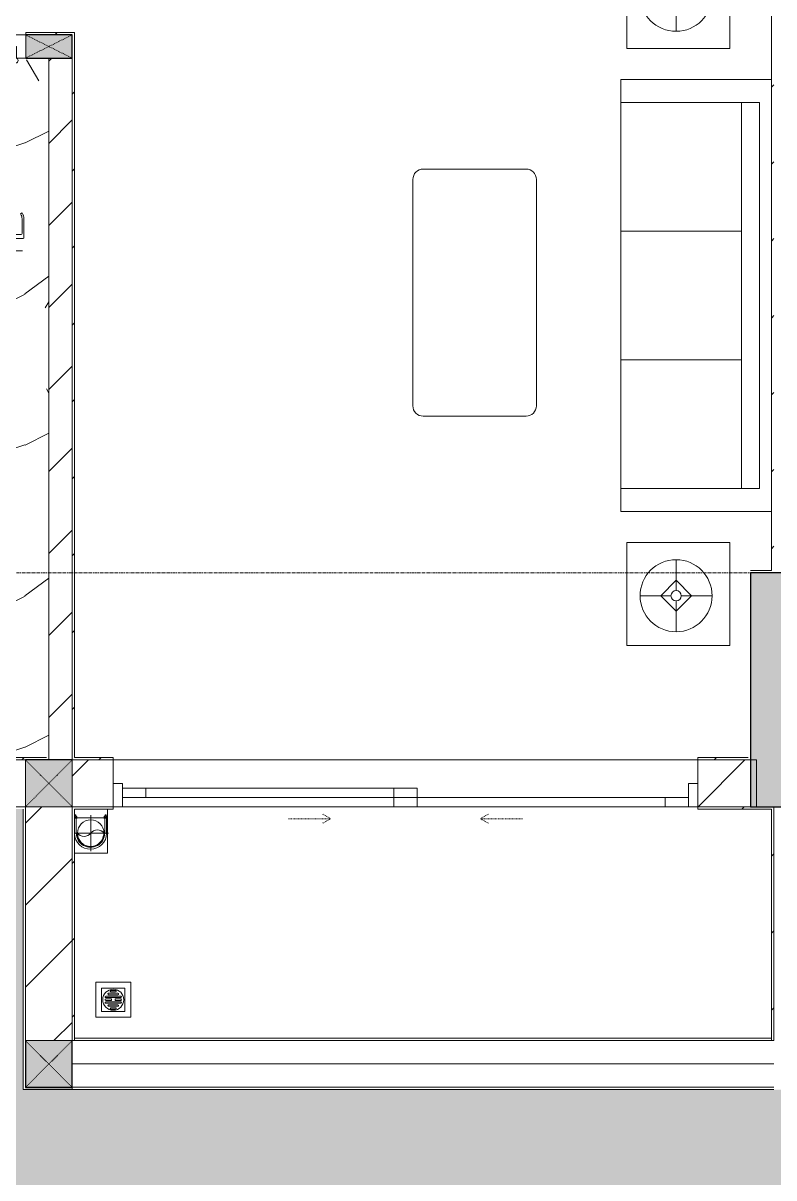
# Model space of a CAD drawing. Header units: millimetres. Extents: x 5121 to 246734, y -48180 to 129206.
# Drawn here: x 65843 to 69053, y 22950 to 27887 of the extents above; entities that cross this region are included whole.
import ezdxf

# ---------------------------------------------------------------- set-up
doc = ezdxf.new("R2010")
doc.units = ezdxf.units.MM
for name, pattern in [('Dash', [6, 3, -3]), ('Grid Line', [22.225, 12.7, -3.175, 3.175, -3.175]), ('IMPORT-CENTER _3_', [10.16, 6.35, -1.27, 1.27, -1.27])]:
    doc.linetypes.add(name, pattern=pattern)
for name, color, linetype, lineweight in [('0-1', 7, 'Continuous', 5), ('A-DETL-GENF-1', 50, 'Continuous', 9), ('A-DOOR', 31, 'Continuous', 9), ('A-DOOR-1', 253, 'Continuous', 9), ('A-DOOR-2', 50, 'Continuous', 9), ('A-DOOR-FRAM', 31, 'Continuous', 9), ('A-DOOR-HDLN', 31, 'Dash', 9), ('A-FLOR-1', 50, 'Continuous', 9), ('A-FLOR-PATT', 8, 'Continuous', 9), ('A-FLOR-PATT-1', 9, 'Continuous', 9), ('A-WALL', 113, 'Continuous', 9), ('A-WALL-1', 250, 'Continuous', 18), ('A-WALL-FNSH-1', 50, 'Continuous', 9), ('A-WALL-PATT-1', 9, 'Continuous', 9), ('A-WALL-PATT-2', 50, 'Continuous', 9), ('A-WALL-PATT-3', 111, 'Continuous', 9), ('G-IMPT', 8, 'Continuous', 9), ('G-IMPT-2', 8, 'IMPORT-CENTER _3_', 9), ('I-FURN', 30, 'Continuous', 9), ('I-FURN-1', 253, 'Continuous', 9), ('I-WALL-1', 50, 'Continuous', 9), ('M-EQPM', 50, 'Continuous', 9), ('S-COLS', 52, 'Continuous', 9), ('S-COLS-1', 7, 'Continuous', 5), ('S-COLS-2', 10, 'Continuous', 25), ('S-COLS-3', 50, 'Continuous', 9), ('S-COLS-4', 253, 'Continuous', 9), ('S-COLS-5', 52, 'Continuous', 25), ('S-COLS-6', 52, 'Dash', 9), ('S-COLS-HDLN', 52, 'Dash', 9), ('S-COLS-HDLN-1', 50, 'Dash', 9), ('S-GRID-1', 1, 'Grid Line', 9)]:
    doc.layers.add(name, color=color, linetype=linetype, lineweight=lineweight)
pattern_1 = [(45, (0, 0), (-175.3625, 175.3625), [])]
pattern_2 = [(45, (0, 0), (-164.4023, 164.4023), [])]

# ---------------------------------------------------------------- blocks, each defined once
blk = doc.blocks.new('NCV_TKTC_KET CAU_rvt-1-TKCS_MB TỔNG THỂ TẦNG 1')
at = {"layer": 'S-COLS-1'}
blk.add_hatch(color=256, dxfattribs=at).paths.add_polyline_path([(69352.6, 24536.9), (69352.6, 25536.9), (68952.6, 25536.9), (68952.6, 24536.9), (69325.7, 24536.9)])
at = {"layer": 'S-COLS-2'}
for p, q in [((69352.6, 25536.9), (68952.6, 25536.9)), ((68952.6, 25536.9), (68952.6, 24536.9)), ((68952.6, 24536.9), (69352.6, 24536.9))]:
    blk.add_line(p, q, dxfattribs=at)
blk = doc.blocks.new('DOOR_CW_01 CANH MO-PANEL KINH - DIW_01-900x2200-CỬA GỖ VÂN LAMINATE-553393-TKCS_MB TỔNG THỂ TẦNG 1')
at = {"layer": 'A-DETL-GENF-1'}
for p, q in [((-397, 872), (-357, 872)), ((-397, 752), (-397, 872)), ((-357, 872), (-357, 752)), ((-442, 737), (-442, 816.5)), ((-399, 820.5), (-438, 820.5)), ((-434, 799.5), (-434, 737)), ((-399, 803.5), (-430, 803.5)), ((-399, 831.8), (-397, 831.8)), ((-399, 792.2), (-399, 831.8)), ((-397, 792.2), (-399, 792.2)), ((-397, 792.2), (-397, 831.8)), ((-357, 792.2), (-357, 831.8)), ((-355, 831.8), (-357, 831.8)), ((-357, 792.2), (-355, 792.2)), ((-355, 792.2), (-355, 831.8)), ((-355, 820.5), (-316, 820.5)), ((-355, 803.5), (-324, 803.5)), ((-320, 799.5), (-320, 737)), ((-312, 737), (-312, 816.5)), ((-357, 752), (-397, 752)), ((-363, 752), (-391, 752)), ((-391, 752), (-391, 738)), ((-363, 738), (-363, 752)), ((-433.9, 711.2), (-427.3, 715.8)), ((-397, 738), (-391, 738)), ((-397, 738), (-397, 196)), ((-357, 738), (-363, 738)), ((-357, 196), (-357, 738)), ((-320.1, 711.2), (-326.7, 715.8)), ((-397, 196), (-391, 196)), ((-357, 182), (-397, 182)), ((-397, 182), (-397, 62)), ((-391, 196), (-391, 182)), ((-391, 182), (-363, 182)), ((-357, 196), (-363, 196)), ((-363, 182), (-363, 196)), ((-357, 62), (-357, 182)), ((-397, 62), (-357, 62))]:
    blk.add_line(p, q, dxfattribs=at)
blk.add_circle((-407, 60), 10, dxfattribs=at)
for centre, radius, start, end in [((-407, 60), 814, 360, 92), ((-438, 816.5), 4, 90, 180), ((-430, 799.5), 4, 90, 180), ((-324, 799.5), 4, 360, 90), ((-316, 816.5), 4, 0, 90), ((-397, 737), 45, 180, 215), ((-397, 737), 37, 180, 215), ((-357, 737), 37, 325, 0), ((-357, 737), 45, 325, 0)]:
    blk.add_arc(centre, radius, start, end, dxfattribs=at)
at = {"layer": 'A-DOOR-2'}
for p, q in [((-410, 50), (-450, 50)), ((-450, 50), (-450, -50)), ((-410, 0), (-410, 50)), ((-407, 50), (-382, 50)), ((450, 50), (410, 50)), ((410, 50), (410, 0)), ((450, -50), (450, 50)), ((-400, 0), (-410, 0)), ((-400, -50), (-400, 0)), ((410, 0), (400, 0)), ((400, 0), (400, -50)), ((-450, -50), (-400, -50)), ((400, -50), (450, -50))]:
    blk.add_line(p, q, dxfattribs=at)
blk = doc.blocks.new('LOBBY_SOFA_1 - LOBBY_SOFA_1-V11-TKCS_MB TỔNG THỂ TẦNG 1')
at = {"layer": 'I-FURN'}
for p, q in [((-2556, -14.9), (-2556, -660)), ((-708, -660), (-708, -14.9)), ((-2457, -66), (-2457, -660)), ((-807, -66), (-2457, -66)), ((-807, -660), (-807, -66)), ((-807, -143), (-2457, -143)), ((-1907, -143), (-1907, -660)), ((-1357, -143), (-1357, -660)), ((-3128.2, -193.5), (-2688.2, -193.5)), ((-3128.2, -633.5), (-3128.2, -193.5)), ((-2688.2, -193.5), (-2688.2, -633.5)), ((-575.9, -193.5), (-575.9, -633.5)), ((-135.9, -193.5), (-575.9, -193.5)), ((-135.9, -633.5), (-135.9, -193.5)), ((-2915.4, -269), (-2915.4, -401)), ((-348.6, -269), (-348.6, -401)), ((-2915.4, -357), (-2981.4, -423)), ((-2849.4, -423), (-2915.4, -357)), ((-414.6, -423), (-348.6, -357)), ((-348.6, -357), (-282.6, -423)), ((-2937.4, -423), (-3069.4, -423)), ((-2981.4, -423), (-2915.4, -489)), ((-2915.4, -489), (-2849.4, -423)), ((-2893.4, -423), (-2761.4, -423)), ((-370.6, -423), (-502.6, -423)), ((-348.6, -489), (-414.6, -423)), ((-282.6, -423), (-348.6, -489)), ((-326.6, -423), (-194.6, -423)), ((-2915.4, -445), (-2915.4, -577)), ((-348.6, -445), (-348.6, -577)), ((-2688.2, -633.5), (-3128.2, -633.5)), ((-575.9, -633.5), (-135.9, -633.5)), ((-2556, -660), (-708, -660)), ((-1160.3, -1020.5), (-2128.3, -1020.5)), ((-2172.3, -1064.5), (-2172.3, -1504.5)), ((-1116.3, -1504.5), (-1116.3, -1064.5)), ((-2128.3, -1548.5), (-1160.3, -1548.5))]:
    blk.add_line(p, q, dxfattribs=at)
for centre, radius in [((-2915.4, -423), 154), ((-348.6, -423), 154), ((-2915.4, -423), 22), ((-348.6, -423), 22)]:
    blk.add_circle(centre, radius, dxfattribs=at)
for centre, start, end in [((-2128.3, -1064.5), 90, 180), ((-1160.3, -1064.5), 0, 90), ((-2128.3, -1504.5), 180, 270), ((-1160.3, -1504.5), 270, 0)]:
    blk.add_arc(centre, 44, start, end, dxfattribs=at)
at = {"layer": 'I-FURN-1'}
for p, q in [((-2556, -14.9), (-2556, -660)), ((-708, -660), (-708, -14.9)), ((-2688.2, -193.5), (-3128.2, -193.5)), ((-3128.2, -193.5), (-3128.2, -633.5)), ((-2688.2, -633.5), (-2688.2, -193.5)), ((-135.9, -193.5), (-575.9, -193.5)), ((-575.9, -193.5), (-575.9, -633.5)), ((-135.9, -633.5), (-135.9, -193.5)), ((-3128.2, -633.5), (-2688.2, -633.5)), ((-575.9, -633.5), (-135.9, -633.5)), ((-2556, -660), (-708, -660)), ((-1160.3, -1020.5), (-2128.3, -1020.5)), ((-2172.3, -1064.5), (-2172.3, -1504.5)), ((-1116.3, -1504.5), (-1116.3, -1064.5)), ((-2128.3, -1548.5), (-1160.3, -1548.5))]:
    blk.add_line(p, q, dxfattribs=at)
for centre, start, end in [((-2128.3, -1064.5), 90, 180), ((-1160.3, -1064.5), 0, 90), ((-2128.3, -1504.5), 180, 270), ((-1160.3, -1504.5), 270, 0)]:
    blk.add_arc(centre, 44, start, end, dxfattribs=at)
blk = doc.blocks.new('G1_SOF - BO TRU - 100x200-745959-TKCS_MB TỔNG THỂ TẦNG 1')
at = {"layer": 'S-COLS-3'}
blk.add_hatch(color=256, dxfattribs=at).paths.add_polyline_path([(50, -100), (50, 98.4), (-50, 98.4), (-50, -100)])
at = {"layer": 'S-COLS-2'}
for p, q in [((-50, 98.4), (-50, -100)), ((50, -100), (50, 98.4)), ((-50, -100), (50, -100))]:
    blk.add_line(p, q, dxfattribs=at)
at = {"layer": 'S-COLS-HDLN-1'}
for p, q in [((50, 100), (-50, -100)), ((-50, 100), (50, -100))]:
    blk.add_line(p, q, dxfattribs=at)
blk = doc.blocks.new('NCV_TKTC_TANG 1_rvt-1-TKCS_MB TỔNG THỂ TẦNG 1')
at = {"layer": 'A-FLOR-PATT-1'}
h = blk.add_hatch(dxfattribs=at)
h.set_pattern_fill('FP_3', color=256, style=0, pattern_type=2)
h.set_pattern_definition([(0, (0, 0), (2519.68, 629.92), [103.937, -1785.823, 103.937, -1785.823, -10078.72]), (0, (0, 0), (2519.68, 629.92), [-3779.52, 103.937, -3675.583, 103.937, -1785.823, -4409.44]), (0, (0, 0), (2519.68, 629.92), [-9448.8, 103.937, -1155.903, 103.937, -3045.663]), (120, (944.9, 314.96), (-1805.367, 1867.147), [103.937, -1785.823, 103.937, -11864.543]), (120, (944.9, 314.96), (-1805.367, 1867.147), [-1993.697, -1785.823, 103.937, -3675.583, -6299.2]), (120, (944.9, 314.96), (-1805.367, 1867.147), [-7559.04, 103.937, -1785.823, 103.937, -4305.503]), (120, (944.9, 314.96), (-1805.367, 1867.147), [-9552.737, -1155.903, 103.937, -3045.663]), (240, (1259.84, 1574.8), (-714.313, -2497.067), [103.937, -1785.823, 103.937, -11864.543]), (240, (1259.84, 1574.8), (-714.313, -2497.067), [-1993.697, -1785.823, 103.937, -3675.583, -6299.2]), (240, (1259.84, 1574.8), (-714.313, -2497.067), [-7559.04, 103.937, -1785.823, 103.937, -4305.503]), (240, (1259.84, 1574.8), (-714.313, -2497.067), [-9552.737, -1155.903, 103.937, -3045.663])])
h.paths.add_polyline_path([(62952.6, 24746.9), (65952.6, 24746.9), (65952.6, 27736.9), (62952.6, 27736.9), (62952.6, 25268.6)])
h.paths.add_polyline_path([(63774.2, 25652.4), (63774.2, 27152.4), (64494.2, 27152.4), (64494.2, 25652.4), (64386.9, 25652.4)])
h.paths.add_polyline_path([(63319.1, 26146.2), (63296.9, 26158.4), (63293.3, 26171), (63296.4, 26183.7), (63305.4, 26193.2), (63305.4, 26195.8), (63264.3, 26199), (63254.6, 26201.4), (63248.7, 26195.2), (63227.2, 26197.9), (63197.3, 26246.5), (63175.9, 26302), (63165, 26360.5), (63165, 26420), (63175.9, 26478.5), (63197.3, 26534), (63228.5, 26584.6), (63252, 26582.6), (63254.6, 26579.1), (63277.1, 26584.6), (63311.5, 26586), (63298.5, 26594.2), (63293.6, 26605.8), (63295.3, 26619.3), (63303, 26629), (63325.7, 26633.9), (63521, 26631.7), (63535.1, 26617.3), (63534.9, 26602.2), (63530.7, 26593.8), (63518, 26585.5), (63526.3, 26584.6), (63565, 26583), (63576.8, 26578.1), (63594.5, 26560.3), (63601.1, 26536), (63599.4, 26231.9), (63587.9, 26213.5), (63576.8, 26202.4), (63552.5, 26195.8), (63524, 26193.2), (63533, 26184), (63536.3, 26171.5), (63533, 26159.1), (63515, 26147.2), (63325.7, 26147.2)])
h = blk.add_hatch(dxfattribs=at)
h.set_pattern_fill('FP_4', color=256, style=0, pattern_type=2)
h.set_pattern_definition([(216.87, (516.46, 1291.15), (3873.4454, 2582.3069), [645.575, -5810.175]), (206.565, (1291.15, 903.8), (-1291.1515, -1291.149), [1443.55, -1443.55]), (198.435, (1291.15, 258.23), (-2582.2983, -1291.1527), [816.596, -3266.38])])
h.paths.add_polyline_path([(62952.6, 24746.9), (65952.6, 24746.9), (65952.6, 27736.9), (62952.6, 27736.9), (62952.6, 25268.6)])
h.paths.add_polyline_path([(63774.2, 25652.4), (63774.2, 27152.4), (64494.2, 27152.4), (64494.2, 25652.4), (64386.9, 25652.4)])
h.paths.add_polyline_path([(63319.1, 26146.2), (63296.9, 26158.4), (63293.3, 26171), (63296.4, 26183.7), (63305.4, 26193.2), (63305.4, 26195.8), (63264.3, 26199), (63254.6, 26201.4), (63248.7, 26195.2), (63227.2, 26197.9), (63197.3, 26246.5), (63175.9, 26302), (63165, 26360.5), (63165, 26420), (63175.9, 26478.5), (63197.3, 26534), (63228.5, 26584.6), (63252, 26582.6), (63254.6, 26579.1), (63277.1, 26584.6), (63311.5, 26586), (63298.5, 26594.2), (63293.6, 26605.8), (63295.3, 26619.3), (63303, 26629), (63325.7, 26633.9), (63521, 26631.7), (63535.1, 26617.3), (63534.9, 26602.2), (63530.7, 26593.8), (63518, 26585.5), (63526.3, 26584.6), (63565, 26583), (63576.8, 26578.1), (63594.5, 26560.3), (63601.1, 26536), (63599.4, 26231.9), (63587.9, 26213.5), (63576.8, 26202.4), (63552.5, 26195.8), (63524, 26193.2), (63533, 26184), (63536.3, 26171.5), (63533, 26159.1), (63515, 26147.2), (63325.7, 26147.2)])
at = {"layer": 'A-WALL-PATT-1'}
h = blk.add_hatch(dxfattribs=at)
h.set_pattern_fill('FP_2', color=256, style=0, pattern_type=2)
h.set_pattern_definition(pattern_1)
h.paths.add_polyline_path([(66052.6, 24736.9), (66052.6, 27736.9), (65952.6, 27736.9), (65952.6, 24736.9)])
at = {"layer": 'A-WALL-PATT-2'}
h = blk.add_hatch(dxfattribs=at)
h.set_pattern_fill('FP_10', color=256, style=0, pattern_type=2)
h.set_pattern_definition(pattern_2)
h.paths.add_polyline_path([(69052.6, 25546.9), (69052.6, 32236.9), (69042.6, 32236.9), (69043.5, 25546.9)])
h = blk.add_hatch(dxfattribs=at)
h.set_pattern_fill('FP_10', color=256, style=0, pattern_type=2)
h.set_pattern_definition(pattern_2)
h.paths.add_polyline_path([(63984.9, 27836.9), (64954.2, 27836.9), (64954.2, 27846.9), (62762.6, 27846.9), (62762.6, 27836.9)])
h.paths.add_polyline_path([(65942.6, 27836.9), (66062.6, 27836.9), (66062.6, 27846.9), (65854.2, 27846.9), (65854.2, 27836.9)])
h = blk.add_hatch(dxfattribs=at)
h.set_pattern_fill('FP_10', color=256, style=0, pattern_type=2)
h.set_pattern_definition(pattern_2)
h.paths.add_polyline_path([(66062.6, 24736.9), (66062.6, 27836.9), (66052.6, 27836.9), (66052.6, 24736.9)])
h = blk.add_hatch(dxfattribs=at)
h.set_pattern_fill('FP_10', color=256, style=0, pattern_type=2)
h.set_pattern_definition(pattern_2)
h.paths.add_polyline_path([(65621.6, 24736.9), (65952.6, 24736.9), (65952.6, 24746.9), (62362.6, 24746.9), (62362.6, 24736.9), (64852.6, 24736.9)])
h = blk.add_hatch(dxfattribs=at)
h.set_pattern_fill('FP_10', color=256, style=0, pattern_type=2)
h.set_pattern_definition(pattern_2)
h.paths.add_polyline_path([(68727.6, 24736.9), (68952.6, 24736.9), (68952.6, 24746.9), (68727.6, 24746.9)])
h.paths.add_polyline_path([(66227.6, 24736.9), (66227.6, 24746.9), (66062.6, 24746.9), (66062.6, 24736.9)])
h = blk.add_hatch(dxfattribs=at)
h.set_pattern_fill('FP_10', color=256, style=0, pattern_type=2)
h.set_pattern_definition(pattern_2)
h.paths.add_polyline_path([(66062.6, 23537.4), (66062.6, 24536.9), (66052.6, 24536.9), (66052.6, 23537.4)])
h = blk.add_hatch(dxfattribs=at)
h.set_pattern_fill('FP_10', color=256, style=0, pattern_type=2)
h.set_pattern_definition(pattern_2)
h.paths.add_polyline_path([(68727.6, 24526.9), (69052.6, 24526.9), (69052.6, 24536.9), (68727.6, 24536.9)])
h.paths.add_polyline_path([(66227.6, 24526.9), (66227.6, 24536.9), (66062.6, 24536.9), (66062.6, 24526.9), (66223.6, 24526.9)])
h = blk.add_hatch(dxfattribs=at)
h.set_pattern_fill('FP_10', color=256, style=0, pattern_type=2)
h.set_pattern_definition(pattern_2)
h.paths.add_polyline_path([(69052.6, 23537.4), (69052.6, 24526.9), (69042.6, 24526.9), (69042.6, 23537.4)])
at = {"layer": 'A-FLOR-1'}
for p, q in [((66227.6, 24736.9), (68727.6, 24736.9)), ((68727.6, 24736.9), (66227.6, 24736.9)), ((66267.6, 24536.9), (67427.6, 24536.9)), ((66052.6, 23536.9), (69052.6, 23536.9))]:
    blk.add_line(p, q, dxfattribs=at)
at = {"layer": 'A-WALL-1'}
for p, q in [((69042.6, 32226.9), (69042.6, 25546.9)), ((66062.6, 27846.9), (65854.2, 27846.9)), ((65854.2, 27846.9), (65854.2, 27836.9)), ((66062.6, 27836.9), (66062.6, 27846.9)), ((66062.6, 24746.9), (66062.6, 27836.9)), ((65952.6, 27736.9), (65952.6, 24736.9)), ((66052.6, 24736.9), (66052.6, 27736.9)), ((66052.6, 27736.9), (66052.6, 24736.9)), ((69042.6, 25546.9), (68952.6, 25546.9)), ((68952.6, 25536.9), (69052.6, 25536.9)), ((65942.6, 24746.9), (62362.6, 24746.9)), ((64852.6, 24736.9), (65952.6, 24736.9)), ((65952.6, 24736.9), (65952.6, 24746.9)), ((65952.6, 24736.9), (66052.6, 24736.9)), ((66052.6, 24736.9), (66062.6, 24736.9)), ((66227.6, 24746.9), (66062.6, 24746.9)), ((66062.6, 24736.9), (66227.6, 24736.9)), ((66227.6, 24736.9), (66227.6, 24746.9)), ((68942.6, 24746.9), (68727.6, 24746.9)), ((68727.6, 24746.9), (68727.6, 24736.9)), ((68727.6, 24736.9), (68952.6, 24736.9)), ((68952.6, 24736.9), (68952.6, 24746.9)), ((66052.6, 24536.9), (66052.6, 23537.4)), ((66062.6, 24536.9), (66052.6, 24536.9)), ((66227.6, 24536.9), (66062.6, 24536.9)), ((66227.6, 24526.9), (66227.6, 24536.9)), ((69052.6, 24536.9), (68727.6, 24536.9)), ((68727.6, 24536.9), (68727.6, 24526.9)), ((69052.6, 24526.9), (69052.6, 24536.9)), ((66062.6, 23537.4), (66062.6, 24526.9)), ((66062.6, 24526.9), (66227.6, 24526.9)), ((68727.6, 24526.9), (69042.6, 24526.9)), ((69042.6, 24526.9), (69042.6, 23537.4)), ((69052.6, 23537.4), (69052.6, 24526.9)), ((66052.6, 23537.4), (66062.6, 23537.4)), ((69042.6, 23537.4), (69052.6, 23537.4))]:
    blk.add_line(p, q, dxfattribs=at)
at = {"layer": 'I-WALL-1'}
for p, q in [((66062.6, 23547.4), (69042.6, 23547.4)), ((69042.6, 23537.4), (66062.6, 23537.4))]:
    blk.add_line(p, q, dxfattribs=at)
at = {"layer": 'A-DOOR-1', "rotation": 180}
blk.add_blockref('DOOR_CW_01 CANH MO-PANEL KINH - DIW_01-900x2200-CỬA GỖ VÂN LAMINATE-553393-TKCS_MB TỔNG THỂ TẦNG 1', (65404.2, 27786.9), dxfattribs=at)
at = {"layer": 'I-FURN-1', "rotation": 270.0000000000005}
blk.add_blockref('LOBBY_SOFA_1 - LOBBY_SOFA_1-V11-TKCS_MB TỔNG THỂ TẦNG 1', (69057.5, 25090.4), dxfattribs=at)
at = {"layer": 'S-COLS-4', "rotation": 89.99999999999945}
blk.add_blockref('G1_SOF - BO TRU - 100x200-745959-TKCS_MB TỔNG THỂ TẦNG 1', (65952.6, 27786.9), dxfattribs=at)
blk = doc.blocks.new('DEG_02-DEG_03 - DEG_02-2500x2400mm-CỬA ĐI 02 CÁNH TRƯỢT-625766-TKCS_MB TỔNG THỂ TẦNG 1')
at = {"layer": 'A-DOOR'}
for p, q in [((-1110, 100), (-1210, 100)), ((-1210, 100), (-1210, 60)), ((-1110, 60), (-1110, 100)), ((-1110, 100), (-50, 100)), ((50, 100), (-50, 100)), ((-50, 100), (-50, 60)), ((50, 60), (50, 100)), ((-1210, 60), (-1110, 60)), ((-50, 60), (-1110, 60)), ((50, 60), (-50, 60)), ((-50, 60), (-50, 20)), ((-50, 60), (50, 60)), ((50, 20), (50, 60)), ((50, 60), (1110, 60)), ((1210, 60), (1110, 60)), ((1110, 60), (1110, 20)), ((1210, 20), (1210, 60)), ((-50, 20), (50, 20)), ((1110, 20), (50, 20)), ((1110, 20), (1210, 20))]:
    blk.add_line(p, q, dxfattribs=at)
at = {"layer": 'A-DOOR-FRAM'}
for p, q in [((-1210, 100), (-1250, 100)), ((-1250, 100), (-1250, 0)), ((-1210, 0), (-1210, 100)), ((1250, 100), (1210, 100)), ((1210, 100), (1210, 0)), ((1250, 0), (1250, 100)), ((-1250, 0), (-1210, 0)), ((1210, 0), (1250, 0))]:
    blk.add_line(p, q, dxfattribs=at)
at = {"layer": 'A-DOOR-HDLN'}
for p, q in [((-500.4, 151.1), (-320.4, 151.1)), ((-320.4, 151.1), (-355, 171.1)), ((-320.4, 151.1), (-355, 131.1)), ((320.4, 151.1), (355, 171.1)), ((320.4, 151.1), (355, 131.1)), ((500.4, 151.1), (320.4, 151.1))]:
    blk.add_line(p, q, dxfattribs=at)
blk = doc.blocks.new('TKTC_XREF_251221_MB TANG 1 - TKTC_XREF_260130_MB TANG 1_dwg_CUM U_DN100-V251-TKCS_MB TỔNG THỂ TẦNG 1')
at = {"layer": 'G-IMPT'}
blk.add_hatch(color=256, dxfattribs=at).paths.add_polyline_path([(61, 0), (53.7, 28.5), (45.3, 40.3), (35, 49.4), (20.4, 57), (15.8, 58.9), (0, 58.9), (0, 57), (20.1, 52.8), (36.6, 43.1), (47.8, 30.5), (54.6, 15.8), (55.1, 14.8), (57, 0), (54.6, -15.8), (43.1, -36.6), (30.5, -47.8), (15.8, -54.6), (14.8, -55.1), (0, -58.9), (0, -61), (25.1, -55.1), (35, -49.4), (49.4, -35), (55.1, -25.1), (59.1, -14.8)])
for p, q in [((-79.1, 66.6), (-79.1, 63.4)), ((-76.6, 66.6), (-76.6, 63.4)), ((-74.6, 66.6), (-74.6, 63.4)), ((-72.7, 69.3), (-72.7, 60.7)), ((-66.9, 67.9), (-71.7, 67.9)), ((-66.9, 62.1), (-71.7, 62.1)), ((-65, 69), (0, 69)), ((-79.1, -63.4), (-79.1, -66.6)), ((-76.6, -63.4), (-76.6, -66.6)), ((-74.6, -63.4), (-74.6, -66.6)), ((-72.7, -60.7), (-72.7, -68.6)), ((-66.9, -62.1), (-71.7, -62.1)), ((-66.9, -67.9), (-71.7, -67.9))]:
    blk.add_line(p, q, dxfattribs=at)
at = {"layer": 'G-IMPT', "flags": 128}
for points in [[(-72.7, 67.6), (-78.1, 67.6), (-78.1, 62.4), (-72.7, 62.4)], [(-71.7, 59.2), (-66.9, 59.2), (-66.9, 70.8), (-71.7, 70.8)], [(-66.9, 70.8), (-66.9, 72.7), (-65, 72.7), (-65, 57.3), (-66.9, 57.3), (-66.9, 59.2)], [(-65, 61), (0, 61), (0, 57)], [(-72.7, -62.4), (-78.1, -62.4), (-78.1, -67.6), (-72.7, -67.6)], [(-66.9, -68.7), (-66.9, -59.2), (-71.7, -59.2)], [(-66.9, -59.2), (-66.9, -57.3), (-65, -57.3), (-65, -68.7)], [(-65, -61), (0, -61), (0, -57)]]:
    blk.add_lwpolyline(points, dxfattribs=at)
at = {"layer": 'G-IMPT'}
for centre, radius, start, end in [((-78.1, 66.6), 0.96, 90, 180), ((-78.1, 63.4), 0.96, 180, 270), ((-71.1, 69.3), 1.56, 112.6199, 247.3801), ((-67.9, 65), 4.8, 143.1301, 216.8699), ((-71.1, 60.7), 1.56, 112.6199, 247.3801), ((0, 0), 69, 271.5933, 90), ((0, 0), 61, 270, 90), ((0, 0), 57, 270, 90), ((-78.1, -63.4), 0.96, 90, 180), ((-78.1, -66.6), 0.96, 180, 270), ((-71.1, -60.7), 1.56, 112.6199, 247.3801), ((-67.9, -65), 4.8, 143.1301, 216.8699)]:
    blk.add_arc(centre, radius, start, end, dxfattribs=at)
blk = doc.blocks.new('TKTC_XREF_251221_MB TANG 1 - TKTC_XREF_260130_MB TANG 1_dwg_$cc-V252-TKCS_MB TỔNG THỂ TẦNG 1')
at = {"layer": 'G-IMPT'}
blk.add_circle((0, 0), 0.5, dxfattribs=at)
for centre, radius, start, end in [((0, 0), 0.5, 90, 270), ((0.188, 0.25), 0.313, 126.8699, 233.1301), ((-0.188, -0.25), 0.313, 306.8699, 53.1301)]:
    blk.add_arc(centre, radius, start, end, dxfattribs=at)
at = {"layer": 'G-IMPT-2'}
for p, q in [((0, -0.673), (0, 0.607)), ((-0.673, 0), (0.673, 0))]:
    blk.add_line(p, q, dxfattribs=at)
blk = doc.blocks.new('TKTC_XREF_251221_MB TANG 1 - TKTC_XREF_260130_MB TANG 1_dwg_THU NUOC - THU NUOC-444531-TKCS_MB TẦNG 1-4202120-TKCS_MB TỔNG THỂ TẦNG 1')
at = {"layer": 'M-EQPM'}
for p, q in [((-23.3, 10.8), (40.9, 10.8)), ((40.9, 4.8), (-23.3, 4.8)), ((-11, 23.3), (28.5, 23.3)), ((28.5, 17.3), (-11, 17.3)), ((-1.1, 35.6), (18.5, 35.6)), ((18.5, 29.6), (-1.1, 29.6)), ((-23.3, -13.6), (40.9, -13.6)), ((40.9, -19.6), (-23.3, -19.6)), ((-11, -26.1), (28.5, -26.1)), ((28.5, -32.1), (-11, -32.1)), ((-1.1, -38.5), (18.5, -38.5)), ((18.5, -44.5), (-1.1, -44.5))]:
    blk.add_line(p, q, dxfattribs=at)
at = {"layer": 'M-EQPM', "flags": 128}
for points in [[(83.7, -79.4), (83.7, 70.6), (-66.3, 70.6), (-66.3, -79.4)], [(58.7, -54.4), (58.7, 45.6), (-41.3, 45.6), (-41.3, -54.4)]]:
    blk.add_lwpolyline(points, close=True, dxfattribs=at)
for points in [[(-23.3, -1.2), (0.7, -1.2), (0.7, -7.2), (-23.3, -7.2)], [(40.9, -7.2), (16.7, -7.2), (16.7, -1.2), (40.9, -1.2)]]:
    blk.add_lwpolyline(points, dxfattribs=at)
at = {"layer": 'M-EQPM'}
for centre, radius, start, end in [((8.7, -4.4), 45, 360, 180), ((8.7, -4.4), 45, 360, 180), ((-23.3, 7.8), 3, 90, 270), ((-11, 20.3), 3, 90, 270), ((-1.1, 32.6), 3, 90, 270), ((18.5, 32.6), 3, 270, 90), ((28.5, 20.3), 3, 270, 90), ((40.9, 7.8), 3, 270, 90), ((8.7, -4.4), 45, 180, 360), ((8.7, -4.4), 45, 180, 360), ((-23.3, -4.2), 3, 90, 270), ((-23.3, -16.6), 3, 90, 270), ((-11, -29.1), 3, 90, 270), ((-1.1, -41.5), 3, 90, 270), ((18.5, -41.5), 3, 270, 90), ((28.5, -29.1), 3, 270, 90), ((40.9, -4.2), 3, 270, 90), ((40.9, -16.6), 3, 270, 90)]:
    blk.add_arc(centre, radius, start, end, dxfattribs=at)
blk = doc.blocks.new('TKTC_XREF_251221_MB TANG 1 - TKTC_XREF_260130_MB TANG 1_dwg-4202109-TKCS_MB TỔNG THỂ TẦNG 1')
at = {"layer": 'G-IMPT'}
blk.add_line((-137089.5, -376857.8), (-136948.6, -376857.8), dxfattribs=at)
at = {"layer": 'G-IMPT', "flags": 128}
for points in [[(-137089.5, -376857.7), (-136948.3, -376857.7), (-136948.6, -376819.7)], [(-136948.6, -376857.8), (-136948.6, -377007.5), (-137089.1, -377007.5)]]:
    blk.add_lwpolyline(points, dxfattribs=at)
for name, p, xscale, yscale, zscale, rotation in [('TKTC_XREF_251221_MB TANG 1 - TKTC_XREF_260130_MB TANG 1_dwg_CUM U_DN100-V251-TKCS_MB TỔNG THỂ TẦNG 1', (-137021, -376922.7), 0.9975000000000007, 0.9975000000000007, 0.9975000000000007, 270.0009913382947), ('TKTC_XREF_251221_MB TANG 1 - TKTC_XREF_260130_MB TANG 1_dwg_$cc-V252-TKCS_MB TỔNG THỂ TẦNG 1', (-137020.1, -376922.7), 113.7150000000073, 113.7150000000073, 113.7150000000073, 89.99900866374671)]:
    blk.add_blockref(name, p, dxfattribs=dict(xscale=xscale, yscale=yscale, zscale=zscale, rotation=rotation))
blk.add_blockref('TKTC_XREF_251221_MB TANG 1 - TKTC_XREF_260130_MB TANG 1_dwg_THU NUOC - THU NUOC-444531-TKCS_MB TẦNG 1-4202120-TKCS_MB TỔNG THỂ TẦNG 1', (-136932.3, -377630.4))
blk = doc.blocks.new('TKTC_XREF_251221_MB TANG 1 - TKTC_XREF_251221_MB TANG 1-2038492-TKCS_MB TỔNG THỂ TẦNG 1')
blk.add_blockref('TKTC_XREF_251221_MB TANG 1 - TKTC_XREF_260130_MB TANG 1_dwg-4202109-TKCS_MB TỔNG THỂ TẦNG 1', (169499.1, 384109.7))
blk = doc.blocks.new('G1_SOF - BO TRU - 200x200-3050151-TKCS_MB TỔNG THỂ TẦNG 1')
at = {"layer": 'S-COLS-HDLN'}
for p, q in [((-100, 100), (100, -100)), ((100, 100), (-100, -100))]:
    blk.add_line(p, q, dxfattribs=at)

msp = doc.modelspace()

# ---------------------------------------------------------------- hatches: boundary and pattern name
at = {"layer": 'A-FLOR-PATT'}
h = msp.add_hatch(dxfattribs=at)
h.set_pattern_fill('FP_23', color=256, style=0, pattern_type=2)
h.set_pattern_definition([(0, (236.2, 15.75), (787.4, 787.4), [118.11, -23.622, 31.496, -23.622, -590.55]), (0, (236.2, 15.75), (787.4, 787.4), [-196.85, 118.11, -472.44]), (0, (196.85, 39.4), (787.4, 787.4), [78.74, -59.055, 118.11, -59.055, -472.44]), (0, (196.85, 39.4), (787.4, 787.4), [-314.96, 78.74, -393.7]), (0, (472.44, 354.3), (787.4, 787.4), [98.425, -39.37, 98.425, -551.18]), (0, (78.74, 511.8), (787.4, 787.4), [39.37, -78.74, 39.37, -629.92]), (90, (157.5, 511.8), (-787.4, 787.4), [70.866, -716.534]), (90, (393.7, 39.4), (-787.4, 787.4), [78.74, -708.66]), (90, (590.55, 354.3), (-787.4, 787.4), [78.74, -708.66]), (45, (496.06, 31.5), (0, 787.4), [78.74, -1034.812]), (135, (291.34, 31.5), (-787.4, 6e-14), [78.74, -1034.812]), (63.435, (472.44, 35.43), (-0.0007, 787.4), [78.74, -1681.94]), (75.964, (433.07, 39.37), (-0.00383, 787.3999), [78.74, -3167.793]), (75.964, (629.92, 354.33), (-0.00383, 787.3999), [62.992, -3183.541]), (75.964, (173.23, 511.81), (-0.00383, 787.3999), [55.118, -3191.415]), (104.036, (354.33, 39.37), (0.00383, 787.3999), [78.74, -3167.793]), (104.036, (551.18, 354.33), (0.00383, 787.3999), [62.992, -3183.541]), (104.036, (141.73, 511.81), (0.00383, 787.3999), [55.118, -3191.415]), (116.565, (314.96, 35.43), (0.0007, 787.4), [78.74, -1681.939])])
h.paths.add_polyline_path([(44812.6, 20988.2), (73127.6, 20988.2), (73127.6, 23327.4), (65842.6, 23327.4), (65842.6, 24526.9), (61137.6, 24526.9), (61137.6, 23327.4), (57652.6, 23327.4), (57652.6, 23337.4), (57642.6, 23337.4), (57642.6, 24526.9), (52937.6, 24526.9), (52937.6, 23337.4), (52937.6, 23336.9), (52937.6, 23326.9), (49442.6, 23326.9), (49442.6, 24527.4), (45852.6, 24527.4), (45852.6, 24535.3), (44802.6, 24535.3), (44802.6, 24527.4), (44812.6, 24527.4), (44812.6, 20990.1)])
h.paths.add_polyline_path([(52727.6, 23336.9), (52727.6, 23337.4), (49652.6, 23336.9)])
at = {"layer": 'A-WALL-PATT-3'}
h = msp.add_hatch(dxfattribs=at)
h.set_pattern_fill('FP_1', color=256, style=0, pattern_type=2)
h.set_pattern_definition(pattern_1)
h.paths.add_polyline_path([(64852.6, 24536.9), (65852.6, 24536.9), (65852.6, 24736.9), (64852.6, 24736.9), (64852.6, 24595.3)])
h.paths.add_polyline_path([(62452.5, 24536.9), (63452.6, 24536.9), (63452.6, 24736.9), (62452.5, 24736.9)])
h = msp.add_hatch(dxfattribs=at)
h.set_pattern_fill('FP_1', color=256, style=0, pattern_type=2)
h.set_pattern_definition(pattern_1)
h.paths.add_polyline_path([(68952.6, 24536.9), (68952.6, 24736.9), (68727.6, 24736.9), (68727.6, 24536.9)])
h.paths.add_polyline_path([(66227.6, 24536.9), (66227.6, 24736.9), (66052.6, 24736.9), (66052.6, 24536.9)])
h = msp.add_hatch(dxfattribs=at)
h.set_pattern_fill('FP_1', color=256, style=0, pattern_type=2)
h.set_pattern_definition(pattern_1)
h.paths.add_polyline_path([(66052.6, 23536.9), (66052.6, 24536.9), (65852.6, 24536.3), (65852.6, 23536.9)])
at = {"layer": 'S-COLS-1'}
for points in [[(65852.6, 24536.9), (66052.6, 24536.9), (66052.6, 24736.9), (65852.6, 24736.9), (65852.6, 24575.7)], [(65852.6, 23336.9), (66052.6, 23337.4), (66052.6, 23536.9), (65852.6, 23536.9), (65852.6, 23337.4)]]:
    msp.add_hatch(color=256, dxfattribs=at).paths.add_polyline_path(points)

# ---------------------------------------------------------------- linework, layer by layer
at = {"layer": 'A-WALL'}
for p, q in [((65852.6, 24536.9), (65852.6, 24736.9)), ((66052.6, 24736.9), (66052.6, 24536.9)), ((66227.6, 24736.9), (68727.6, 24736.9)), ((66052.6, 24536.9), (65852.6, 24536.9)), ((67427.6, 24536.9), (66267.6, 24536.9)), ((65852.6, 23536.9), (66052.6, 23536.9)), ((66052.6, 23437.4), (69052.6, 23437.4)), ((66052.6, 23337.4), (69052.6, 23337.4)), ((69052.6, 23327.4), (66052.6, 23327.4))]:
    msp.add_line(p, q, dxfattribs=at)
at = {"layer": 'A-WALL-1'}
for p, q in [((65852.6, 24736.9), (64852.6, 24736.9)), ((66227.6, 24736.9), (66052.6, 24736.9)), ((66227.6, 24636.9), (66227.6, 24736.9)), ((68977.6, 24736.9), (68727.6, 24736.9)), ((68727.6, 24736.9), (68727.6, 24636.9)), ((68977.6, 24536.9), (68977.6, 24736.9)), ((64852.6, 24536.9), (65852.6, 24536.9)), ((65852.6, 24536.9), (65852.6, 23536.9)), ((66052.6, 23536.9), (66052.6, 24536.9)), ((66052.6, 24536.9), (66227.6, 24536.9)), ((68727.6, 24536.9), (68977.6, 24536.9))]:
    msp.add_line(p, q, dxfattribs=at)
at = {"layer": 'A-WALL-FNSH-1'}
for p, q in [((65842.6, 24526.9), (65842.6, 23327.4)), ((65852.6, 23337.4), (65852.6, 23536.9)), ((65842.6, 23327.4), (66052.6, 23327.4)), ((66052.6, 23337.4), (65852.6, 23337.4)), ((66052.6, 23327.4), (66052.6, 23337.4))]:
    msp.add_line(p, q, dxfattribs=at)
at = {"layer": 'S-COLS'}
for p, q in [((65852.6, 24736.9), (65852.6, 24536.9)), ((66052.6, 24536.9), (66052.6, 24736.9)), ((65852.6, 24536.9), (66052.6, 24536.9)), ((66052.6, 23536.9), (65852.6, 23536.9))]:
    msp.add_line(p, q, dxfattribs=at)
at = {"layer": 'S-COLS-5'}
for p, q in [((66052.6, 24736.9), (65852.6, 24736.9)), ((65852.6, 23536.9), (65852.6, 23336.9)), ((66052.6, 23336.9), (66052.6, 23536.9)), ((65852.6, 23336.9), (66052.6, 23336.9))]:
    msp.add_line(p, q, dxfattribs=at)
at = {"layer": 'S-GRID-1'}
for p, q in [((129301.8, 25536.9), (31601.8, 25536.9)), ((125364.8, 24536.9), (35538.8, 24536.9))]:
    msp.add_line(p, q, dxfattribs=at)

# ---------------------------------------------------------------- block references
at = {"layer": '0-1'}
for name in ['NCV_TKTC_KET CAU_rvt-1-TKCS_MB TỔNG THỂ TẦNG 1', 'NCV_TKTC_TANG 1_rvt-1-TKCS_MB TỔNG THỂ TẦNG 1']:
    msp.add_blockref(name, (0, 0), dxfattribs=at)
at = {"layer": 'A-DOOR', "rotation": 180}
msp.add_blockref('DEG_02-DEG_03 - DEG_02-2500x2400mm-CỬA ĐI 02 CÁNH TRƯỢT-625766-TKCS_MB TỔNG THỂ TẦNG 1', (67477.6, 24636.9), dxfattribs=at)
at = {"layer": 'M-EQPM'}
msp.add_blockref('TKTC_XREF_251221_MB TANG 1 - TKTC_XREF_251221_MB TANG 1-2038492-TKCS_MB TỔNG THỂ TẦNG 1', (33652.6, 17236.9), dxfattribs=at)
at = {"layer": 'S-COLS-6'}
for p in [(65952.6, 24636.9), (65952.6, 23436.9)]:
    msp.add_blockref('G1_SOF - BO TRU - 200x200-3050151-TKCS_MB TỔNG THỂ TẦNG 1', p, dxfattribs=at)

doc.saveas('drawing.dxf')
